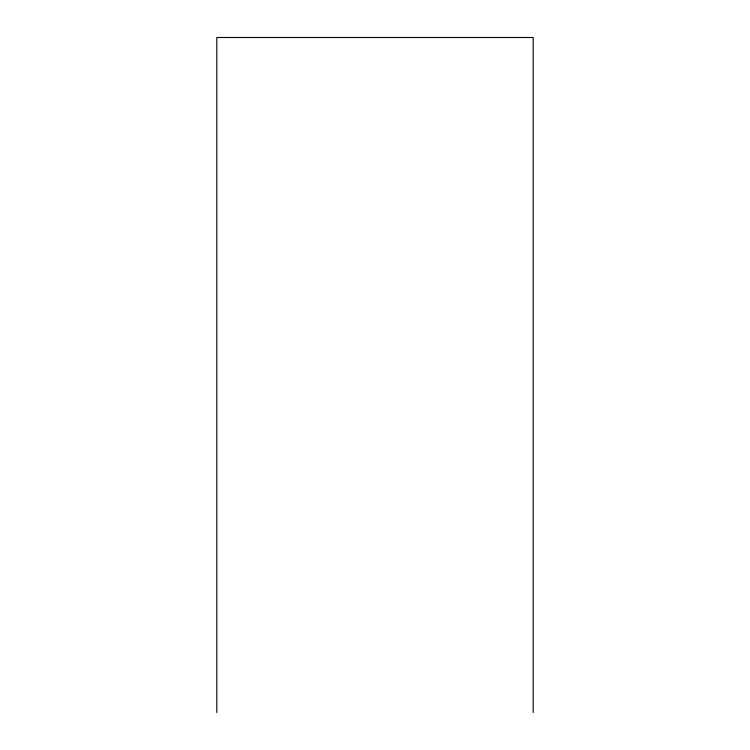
<?xml version="1.0" encoding="UTF-8"?>
<svg xmlns="http://www.w3.org/2000/svg" width="750" height="750" viewBox="0 0 750 750"><rect width="100%" height="100%" fill="white"/><g stroke="black" fill="none" stroke-linecap="round" stroke-linejoin="round"><path stroke-width="1.12" d="M533.194 712.5L533.194 37.5L216.806 37.5L216.806 712.5"/></g></svg>
